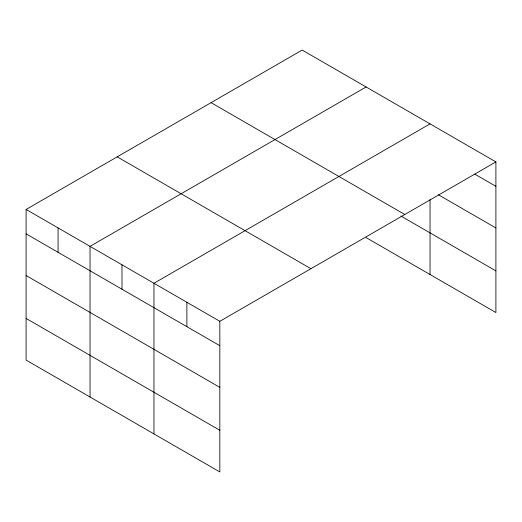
<?xml version="1.0" encoding="UTF-8"?>
<svg xmlns="http://www.w3.org/2000/svg" width="522" height="522" viewBox="0 0 522 522"><rect width="100%" height="100%" fill="white"/><g stroke="black" fill="none" stroke-linecap="round" stroke-linejoin="round"><path stroke-width="0.78" d="M366.105 237.614L495.9 312.547L495.9 161.905L302.173 50.06L26.1 209.452L26.1 360.095L219.827 471.94L219.827 321.298L26.1 209.452M366.105 86.972L90.032 246.358L90.032 397.001M430.037 123.877L153.957 283.27L153.957 433.912M219.827 321.298L495.9 161.905M474.876 174.178L495.9 186.315M438.441 194.797L495.9 227.97M211.071 102.658L404.798 214.509M400.85 216.01L495.9 270.892M117.202 156.854L310.929 268.7M26.1 233.856L219.827 345.701M26.1 275.518L219.827 387.363M26.1 318.433L219.827 430.278M430.037 199.658L430.037 274.52M186.889 302.284L186.889 326.687M121.991 264.817L121.991 289.221M58.066 227.905L58.066 252.315"/></g></svg>
